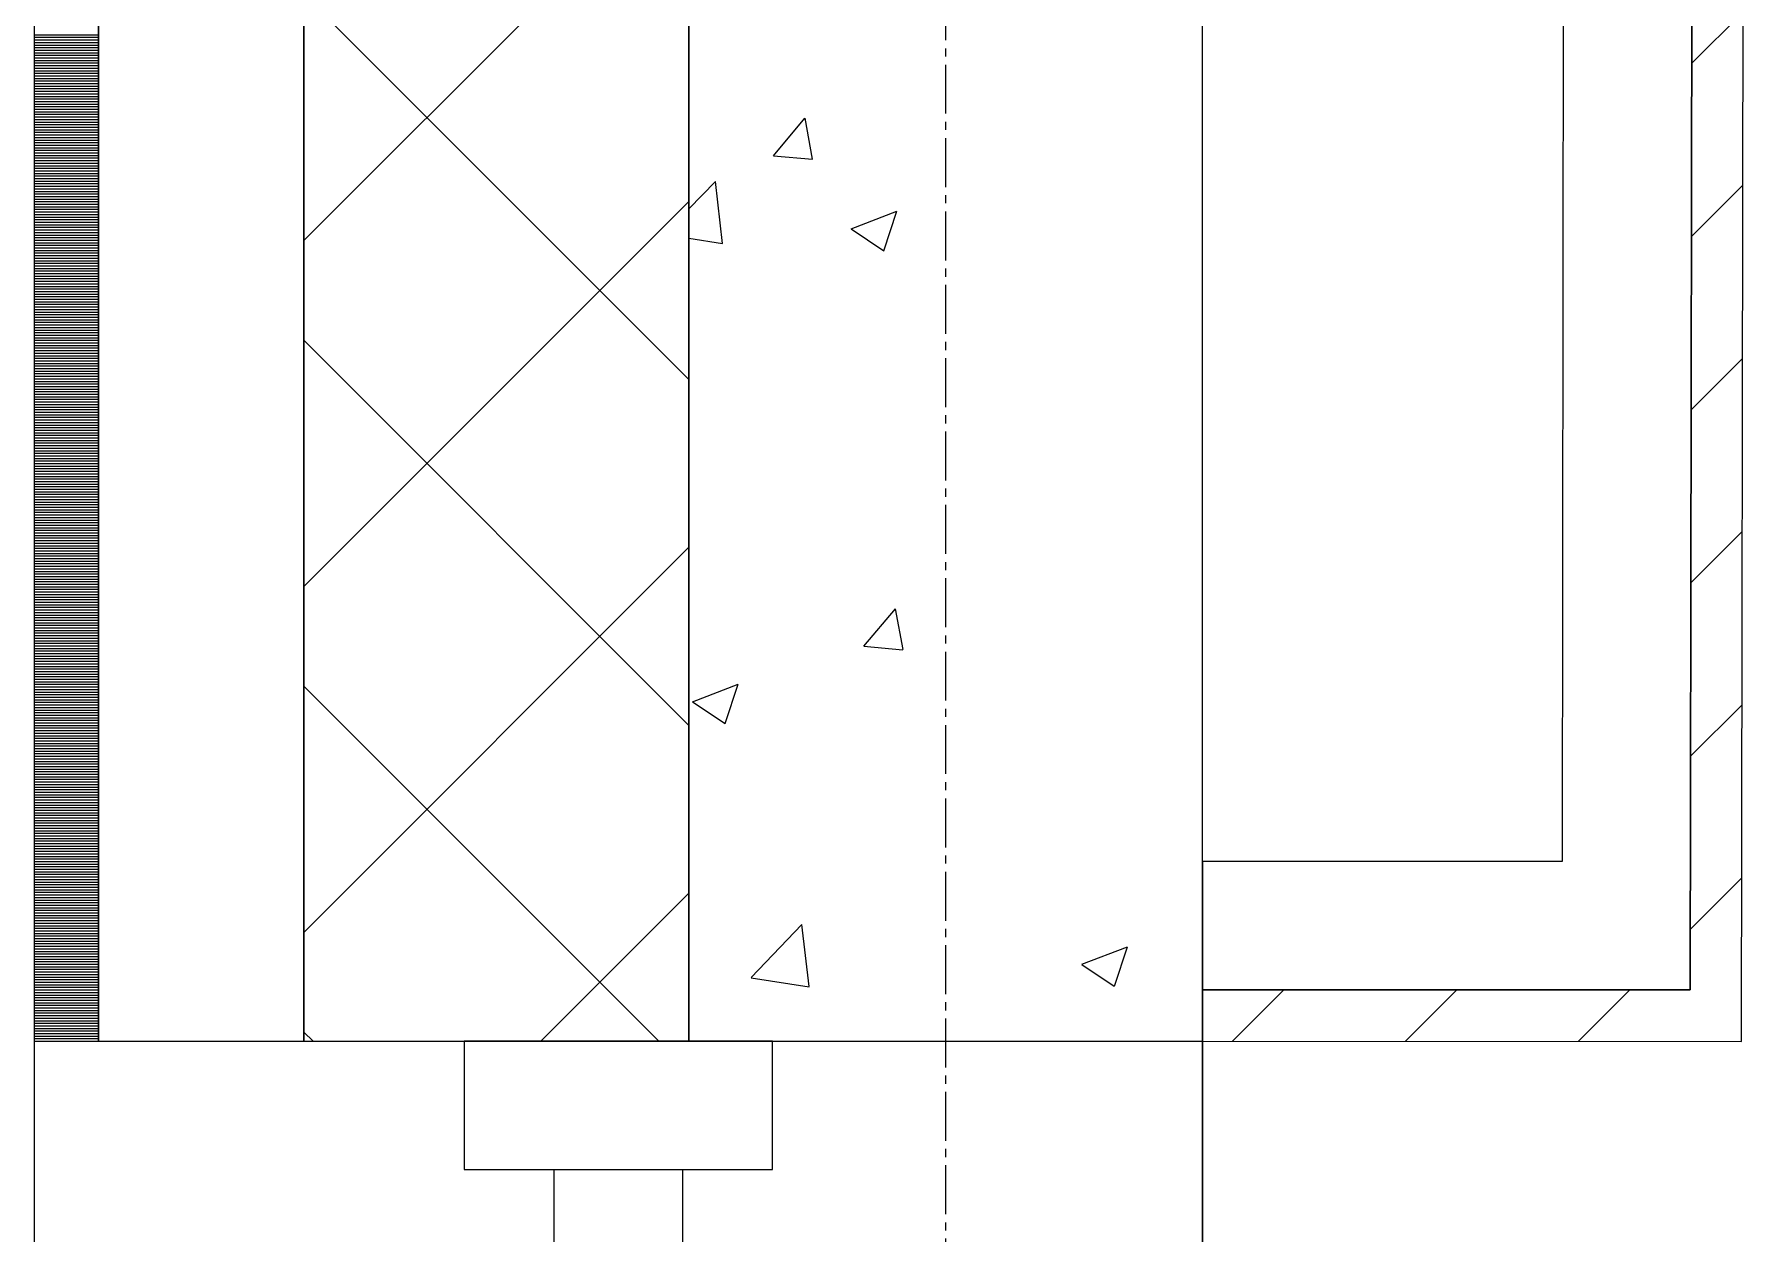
# Model space of a CAD drawing. Header units: millimetres. Extents: x -24360 to 609566, y -391049 to 148426.
# Drawn here: x 193674 to 194341, y 20879 to 21346 of the extents above; entities that cross this region are included whole.
import ezdxf

# ---------------------------------------------------------------- set-up
doc = ezdxf.new("R2010")
doc.units = ezdxf.units.MM
doc.linetypes.add('CENTER2', pattern=[28.575, 19.05, -3.175, 3.175, -3.175])
for name, color, linetype, lineweight in [('A-Wall_Материал_Газоблок_Контур', 250, 'Continuous', 0), ('АР_Окна', 4, 'Continuous', 5), ('АР_Стены ГКЛ', 1, 'Continuous', 15), ('АР_Стены ПЕНОблок', 52, 'Continuous', 20), ('АР_Тонкая', 254, 'Continuous', 5), ('АР_Утеплитель', 31, 'Continuous', 0), ('АР_Штриховка', 8, 'Continuous', 0)]:
    doc.layers.add(name, color=color, linetype=linetype, lineweight=lineweight)
doc.layers.add('АР_Оси_РД_100', color=7, linetype='Continuous', lineweight=0, true_color=0x525252)

msp = doc.modelspace()

# ---------------------------------------------------------------- hatches: boundary and pattern name
at = {"layer": 'АР_Стены ГКЛ', "linetype": 'Continuous', "lineweight": 0, "true_color": 0x000000}
h = msp.add_hatch(dxfattribs=at)
h.set_pattern_fill('ANSI31', color=18, scale=15, angle=-360, style=0)
h.set_pattern_definition([(45, (194029.4, -14045.81), (-33.67596, 33.67596), [])])
h.paths.add_polyline_path([(194340.568, 21854.093), (194320.568, 21854.12), (194319.358, 20974.14), (194339.33, 20954.135)], flags=0)
h = msp.add_hatch(dxfattribs=at)
h.set_pattern_fill('ANSI31', color=18, scale=15, style=0)
h.set_pattern_definition([(45, (194029.4, -14045.81), (-33.67596, 33.67596), [])])
h.paths.add_polyline_path([(194339.33, 20954.135), (194319.358, 20974.14), (194129.387, 20974.189), (194129.382, 20954.189)], flags=0)

# ---------------------------------------------------------------- linework, layer by layer
at = {"layer": 'A-Wall_Материал_Газоблок_Контур', "color": 18, "linetype": 'Continuous', "lineweight": 0, "true_color": 0x000000}
for p, q in [((193674.4, 20954.189), (193674.4, 19754.189)), ((194129.4, 19754.189), (194129.4, 20954.189))]:
    msp.add_line(p, q, dxfattribs=at)
at = {"layer": 'АР_Окна', "color": 18, "linetype": 'Continuous', "lineweight": 5, "true_color": 0x000000}
for p, q in [((193674.4, 20954.189), (193674.4, 19754.189)), ((194129.4, 20954.189), (194129.4, 19754.189))]:
    msp.add_line(p, q, dxfattribs=at)
for points in [[(193961.9, 20904.189), (193961.9, 20954.189), (193841.9, 20954.189), (193841.9, 20904.189)], [(193876.9, 20904.189), (193926.9, 20904.189), (193926.9, 19804.189), (193876.9, 19804.189)]]:
    msp.add_lwpolyline(points, close=True, dxfattribs=at)
at = {"layer": 'АР_Оси_РД_100', "linetype": 'CENTER2'}
msp.add_line((194029.4, -4259.177), (194029.4, 30254.189), dxfattribs=at)
at = {"layer": 'АР_Стены ГКЛ', "color": 18, "linetype": 'Continuous', "lineweight": 5, "true_color": 0x000000}
for p, q in [((194270.568, 21854.189), (194269.427, 21024.153)), ((194319.358, 20974.14), (194320.568, 21854.12)), ((194320.568, 21854.12), (194319.358, 20974.14)), ((194339.33, 20954.135), (194340.568, 21854.093)), ((194129.4, 21024.189), (194129.387, 20974.189)), ((194269.427, 21024.153), (194129.4, 21024.189)), ((194129.387, 20974.189), (194129.382, 20954.189)), ((194129.387, 20974.189), (194319.358, 20974.14)), ((194319.358, 20974.14), (194129.387, 20974.189)), ((194129.382, 20954.189), (194339.33, 20954.135))]:
    msp.add_line(p, q, dxfattribs=at)
at = {"layer": 'АР_Стены ПЕНОблок', "color": 18, "linetype": 'Continuous', "lineweight": 20, "true_color": 0x000000}
for p, q in [((193929.4, 22754.189), (193929.4, 20954.189)), ((194129.4, 20954.189), (194129.4, 22754.189)), ((193929.4, 20954.189), (194129.4, 20954.189))]:
    msp.add_line(p, q, dxfattribs=at)
at = {"layer": 'АР_Тонкая', "color": 18, "linetype": 'Continuous', "lineweight": 5, "true_color": 0x000000}
for p, q in [((193674.4, 22754.189), (193674.4, 20954.189)), ((193699.4, 22754.189), (193699.4, 20954.189)), ((193699.4, 20954.189), (193699.4, 22754.189)), ((193779.4, 20954.189), (193779.4, 22754.189)), ((193674.4, 20954.189), (193699.4, 20954.189)), ((193699.4, 20954.189), (193779.4, 20954.189))]:
    msp.add_line(p, q, dxfattribs=at)
at = {"layer": 'АР_Утеплитель', "color": 18, "linetype": 'Continuous', "lineweight": 0, "true_color": 0x000000}
for p, q in [((193779.4, 22754.189), (193779.4, 20954.189)), ((193929.4, 20954.189), (193929.4, 22754.189)), ((193779.4, 20954.189), (193929.4, 20954.189))]:
    msp.add_line(p, q, dxfattribs=at)
at = {"layer": 'АР_Штриховка', "color": 18, "linetype": 'Continuous', "lineweight": 0, "true_color": 0x000000}
for p, q in [((193779.4, 21266.003), (193929.4, 21416.003)), ((193929.4, 21211.892), (193779.4, 21361.892)), ((193674.4, 21346.189), (193699.4, 21346.189)), ((193674.4, 21345.189), (193699.4, 21345.189)), ((193674.4, 21344.189), (193699.4, 21344.189)), ((193674.4, 21343.189), (193699.4, 21343.189)), ((193674.4, 21342.189), (193699.4, 21342.189)), ((193674.4, 21341.189), (193699.4, 21341.189)), ((193674.4, 21340.189), (193699.4, 21340.189)), ((193674.4, 21339.189), (193699.4, 21339.189)), ((193674.4, 21338.189), (193699.4, 21338.189)), ((193674.4, 21337.189), (193699.4, 21337.189)), ((193674.4, 21336.189), (193699.4, 21336.189)), ((193674.4, 21335.189), (193699.4, 21335.189)), ((193674.4, 21334.189), (193699.4, 21334.189)), ((193674.4, 21333.189), (193699.4, 21333.189)), ((193674.4, 21332.189), (193699.4, 21332.189)), ((193674.4, 21331.189), (193699.4, 21331.189)), ((193674.4, 21330.189), (193699.4, 21330.189)), ((193674.4, 21329.189), (193699.4, 21329.189)), ((193674.4, 21328.189), (193699.4, 21328.189)), ((193674.4, 21327.189), (193699.4, 21327.189)), ((193674.4, 21326.189), (193699.4, 21326.189)), ((193674.4, 21325.189), (193699.4, 21325.189)), ((193674.4, 21324.189), (193699.4, 21324.189)), ((193674.4, 21323.189), (193699.4, 21323.189)), ((193674.4, 21322.189), (193699.4, 21322.189)), ((193674.4, 21321.189), (193699.4, 21321.189)), ((193674.4, 21320.189), (193699.4, 21320.189)), ((193674.4, 21319.189), (193699.4, 21319.189)), ((193674.4, 21318.189), (193699.4, 21318.189)), ((193674.4, 21317.189), (193699.4, 21317.189)), ((193674.4, 21316.189), (193699.4, 21316.189)), ((193674.4, 21315.189), (193699.4, 21315.189)), ((193674.4, 21314.189), (193699.4, 21314.189)), ((193674.4, 21313.189), (193699.4, 21313.189)), ((193674.4, 21312.189), (193699.4, 21312.189)), ((193674.4, 21311.189), (193699.4, 21311.189)), ((193962.285, 21299.069), (193974.53, 21313.662)), ((193977.551, 21297.756), (193974.614, 21313.677)), ((193674.4, 21310.189), (193699.4, 21310.189)), ((193674.4, 21309.189), (193699.4, 21309.189)), ((193674.4, 21308.189), (193699.4, 21308.189)), ((193674.4, 21307.189), (193699.4, 21307.189)), ((193674.4, 21306.189), (193699.4, 21306.189)), ((193674.4, 21305.189), (193699.4, 21305.189)), ((193674.4, 21304.189), (193699.4, 21304.189)), ((193674.4, 21303.189), (193699.4, 21303.189)), ((193674.4, 21302.189), (193699.4, 21302.189)), ((193674.4, 21301.189), (193699.4, 21301.189)), ((193674.4, 21300.189), (193699.4, 21300.189)), ((193674.4, 21299.189), (193699.4, 21299.189)), ((193674.4, 21298.189), (193699.4, 21298.189)), ((193962.284, 21299.068), (193977.466, 21297.74)), ((193674.4, 21297.189), (193699.4, 21297.189)), ((193674.4, 21296.189), (193699.4, 21296.189)), ((193674.4, 21295.189), (193699.4, 21295.189)), ((193674.4, 21294.189), (193699.4, 21294.189)), ((193674.4, 21293.189), (193699.4, 21293.189)), ((193674.4, 21292.189), (193699.4, 21292.189)), ((193674.4, 21291.189), (193699.4, 21291.189)), ((193674.4, 21290.189), (193699.4, 21290.189)), ((193674.4, 21289.189), (193699.4, 21289.189)), ((193674.4, 21288.189), (193699.4, 21288.189)), ((193674.4, 21287.189), (193699.4, 21287.189)), ((193674.4, 21286.189), (193699.4, 21286.189)), ((193674.4, 21285.189), (193699.4, 21285.189)), ((193674.4, 21284.189), (193699.4, 21284.189)), ((193929.4, 21278.346), (193939.681, 21289.061)), ((193942.509, 21264.941), (193939.702, 21289.063)), ((193674.4, 21283.189), (193699.4, 21283.189)), ((193674.4, 21282.189), (193699.4, 21282.189)), ((193674.4, 21281.189), (193699.4, 21281.189)), ((193674.4, 21280.189), (193699.4, 21280.189)), ((193674.4, 21279.189), (193699.4, 21279.189)), ((193674.4, 21278.189), (193699.4, 21278.189)), ((193779.4, 21131.299), (193929.4, 21281.299)), ((193992.605, 21270.607), (194010.39, 21277.434)), ((193674.4, 21277.189), (193699.4, 21277.189)), ((193674.4, 21276.189), (193699.4, 21276.189)), ((193674.4, 21275.189), (193699.4, 21275.189)), ((193674.4, 21274.189), (193699.4, 21274.189)), ((193674.4, 21273.189), (193699.4, 21273.189)), ((193674.4, 21272.189), (193699.4, 21272.189)), ((193674.4, 21271.189), (193699.4, 21271.189)), ((194005.233, 21262.061), (194010.383, 21277.41)), ((193674.4, 21270.189), (193699.4, 21270.189)), ((193674.4, 21269.189), (193699.4, 21269.189)), ((193674.4, 21268.189), (193699.4, 21268.189)), ((193674.4, 21267.189), (193699.4, 21267.189)), ((193674.4, 21266.189), (193699.4, 21266.189)), ((193674.4, 21265.189), (193699.4, 21265.189)), ((193674.4, 21264.189), (193699.4, 21264.189)), ((193929.4, 21266.937), (193942.503, 21264.904)), ((193992.595, 21270.584), (194005.23, 21262.062)), ((193674.4, 21263.189), (193699.4, 21263.189)), ((193674.4, 21262.189), (193699.4, 21262.189)), ((193674.4, 21261.189), (193699.4, 21261.189)), ((193674.4, 21260.189), (193699.4, 21260.189)), ((193674.4, 21259.189), (193699.4, 21259.189)), ((193674.4, 21258.189), (193699.4, 21258.189)), ((193674.4, 21257.189), (193699.4, 21257.189)), ((193674.4, 21256.189), (193699.4, 21256.189)), ((193674.4, 21255.189), (193699.4, 21255.189)), ((193674.4, 21254.189), (193699.4, 21254.189)), ((193674.4, 21253.189), (193699.4, 21253.189)), ((193674.4, 21252.189), (193699.4, 21252.189)), ((193674.4, 21251.189), (193699.4, 21251.189)), ((193674.4, 21250.189), (193699.4, 21250.189)), ((193674.4, 21249.189), (193699.4, 21249.189)), ((193674.4, 21248.189), (193699.4, 21248.189)), ((193674.4, 21247.189), (193699.4, 21247.189)), ((193674.4, 21246.189), (193699.4, 21246.189)), ((193674.4, 21245.189), (193699.4, 21245.189)), ((193674.4, 21244.189), (193699.4, 21244.189)), ((193674.4, 21243.189), (193699.4, 21243.189)), ((193674.4, 21242.189), (193699.4, 21242.189)), ((193674.4, 21241.189), (193699.4, 21241.189)), ((193674.4, 21240.189), (193699.4, 21240.189)), ((193674.4, 21239.189), (193699.4, 21239.189)), ((193674.4, 21238.189), (193699.4, 21238.189)), ((193674.4, 21237.189), (193699.4, 21237.189)), ((193674.4, 21236.189), (193699.4, 21236.189)), ((193674.4, 21235.189), (193699.4, 21235.189)), ((193674.4, 21234.189), (193699.4, 21234.189)), ((193674.4, 21233.189), (193699.4, 21233.189)), ((193674.4, 21232.189), (193699.4, 21232.189)), ((193674.4, 21231.189), (193699.4, 21231.189)), ((193674.4, 21230.189), (193699.4, 21230.189)), ((193674.4, 21229.189), (193699.4, 21229.189)), ((193674.4, 21228.189), (193699.4, 21228.189)), ((193674.4, 21227.189), (193699.4, 21227.189)), ((193674.4, 21226.189), (193699.4, 21226.189)), ((193674.4, 21225.189), (193699.4, 21225.189)), ((193674.4, 21224.189), (193699.4, 21224.189)), ((193929.4, 21077.188), (193779.4, 21227.188)), ((193674.4, 21223.189), (193699.4, 21223.189)), ((193674.4, 21222.189), (193699.4, 21222.189)), ((193674.4, 21221.189), (193699.4, 21221.189)), ((193674.4, 21220.189), (193699.4, 21220.189)), ((193674.4, 21219.189), (193699.4, 21219.189)), ((193674.4, 21218.189), (193699.4, 21218.189)), ((193674.4, 21217.189), (193699.4, 21217.189)), ((193674.4, 21216.189), (193699.4, 21216.189)), ((193674.4, 21215.189), (193699.4, 21215.189)), ((193674.4, 21214.189), (193699.4, 21214.189)), ((193674.4, 21213.189), (193699.4, 21213.189)), ((193674.4, 21212.189), (193699.4, 21212.189)), ((193674.4, 21211.189), (193699.4, 21211.189)), ((193674.4, 21210.189), (193699.4, 21210.189)), ((193674.4, 21209.189), (193699.4, 21209.189)), ((193674.4, 21208.189), (193699.4, 21208.189)), ((193674.4, 21207.189), (193699.4, 21207.189)), ((193674.4, 21206.189), (193699.4, 21206.189)), ((193674.4, 21205.189), (193699.4, 21205.189)), ((193674.4, 21204.189), (193699.4, 21204.189)), ((193674.4, 21203.189), (193699.4, 21203.189)), ((193674.4, 21202.189), (193699.4, 21202.189)), ((193674.4, 21201.189), (193699.4, 21201.189)), ((193674.4, 21200.189), (193699.4, 21200.189)), ((193674.4, 21199.189), (193699.4, 21199.189)), ((193674.4, 21198.189), (193699.4, 21198.189)), ((193674.4, 21197.189), (193699.4, 21197.189)), ((193674.4, 21196.189), (193699.4, 21196.189)), ((193674.4, 21195.189), (193699.4, 21195.189)), ((193674.4, 21194.189), (193699.4, 21194.189)), ((193674.4, 21193.189), (193699.4, 21193.189)), ((193674.4, 21192.189), (193699.4, 21192.189)), ((193674.4, 21191.189), (193699.4, 21191.189)), ((193674.4, 21190.189), (193699.4, 21190.189)), ((193674.4, 21189.189), (193699.4, 21189.189)), ((193674.4, 21188.189), (193699.4, 21188.189)), ((193674.4, 21187.189), (193699.4, 21187.189)), ((193674.4, 21186.189), (193699.4, 21186.189)), ((193674.4, 21185.189), (193699.4, 21185.189)), ((193674.4, 21184.189), (193699.4, 21184.189)), ((193674.4, 21183.189), (193699.4, 21183.189)), ((193674.4, 21182.189), (193699.4, 21182.189)), ((193674.4, 21181.189), (193699.4, 21181.189)), ((193674.4, 21180.189), (193699.4, 21180.189)), ((193674.4, 21179.189), (193699.4, 21179.189)), ((193674.4, 21178.189), (193699.4, 21178.189)), ((193674.4, 21177.189), (193699.4, 21177.189)), ((193674.4, 21176.189), (193699.4, 21176.189)), ((193674.4, 21175.189), (193699.4, 21175.189)), ((193674.4, 21174.189), (193699.4, 21174.189)), ((193674.4, 21173.189), (193699.4, 21173.189)), ((193674.4, 21172.189), (193699.4, 21172.189)), ((193674.4, 21171.189), (193699.4, 21171.189)), ((193674.4, 21170.189), (193699.4, 21170.189)), ((193674.4, 21169.189), (193699.4, 21169.189)), ((193674.4, 21168.189), (193699.4, 21168.189)), ((193674.4, 21167.189), (193699.4, 21167.189)), ((193674.4, 21166.189), (193699.4, 21166.189)), ((193674.4, 21165.189), (193699.4, 21165.189)), ((193674.4, 21164.189), (193699.4, 21164.189)), ((193674.4, 21163.189), (193699.4, 21163.189)), ((193674.4, 21162.189), (193699.4, 21162.189)), ((193674.4, 21161.189), (193699.4, 21161.189)), ((193674.4, 21160.189), (193699.4, 21160.189)), ((193674.4, 21159.189), (193699.4, 21159.189)), ((193674.4, 21158.189), (193699.4, 21158.189)), ((193674.4, 21157.189), (193699.4, 21157.189)), ((193674.4, 21156.189), (193699.4, 21156.189)), ((193674.4, 21155.189), (193699.4, 21155.189)), ((193674.4, 21154.189), (193699.4, 21154.189)), ((193674.4, 21153.189), (193699.4, 21153.189)), ((193674.4, 21152.189), (193699.4, 21152.189)), ((193674.4, 21151.189), (193699.4, 21151.189)), ((193674.4, 21150.189), (193699.4, 21150.189)), ((193674.4, 21149.189), (193699.4, 21149.189)), ((193674.4, 21148.189), (193699.4, 21148.189)), ((193674.4, 21147.189), (193699.4, 21147.189)), ((193674.4, 21146.189), (193699.4, 21146.189)), ((193674.4, 21145.189), (193699.4, 21145.189)), ((193674.4, 21144.189), (193699.4, 21144.189)), ((193779.4, 20996.595), (193929.4, 21146.595)), ((193674.4, 21143.189), (193699.4, 21143.189)), ((193674.4, 21142.189), (193699.4, 21142.189)), ((193674.4, 21141.189), (193699.4, 21141.189)), ((193674.4, 21140.189), (193699.4, 21140.189)), ((193674.4, 21139.189), (193699.4, 21139.189)), ((193674.4, 21138.189), (193699.4, 21138.189)), ((193674.4, 21137.189), (193699.4, 21137.189)), ((193674.4, 21136.189), (193699.4, 21136.189)), ((193674.4, 21135.189), (193699.4, 21135.189)), ((193674.4, 21134.189), (193699.4, 21134.189)), ((193674.4, 21133.189), (193699.4, 21133.189)), ((193674.4, 21132.189), (193699.4, 21132.189)), ((193674.4, 21131.189), (193699.4, 21131.189)), ((193674.4, 21130.189), (193699.4, 21130.189)), ((193674.4, 21129.189), (193699.4, 21129.189)), ((193674.4, 21128.189), (193699.4, 21128.189)), ((193674.4, 21127.189), (193699.4, 21127.189)), ((193674.4, 21126.189), (193699.4, 21126.189)), ((193674.4, 21125.189), (193699.4, 21125.189)), ((193674.4, 21124.189), (193699.4, 21124.189)), ((193674.4, 21123.189), (193699.4, 21123.189)), ((193674.4, 21122.189), (193699.4, 21122.189)), ((193674.4, 21121.189), (193699.4, 21121.189)), ((193674.4, 21120.189), (193699.4, 21120.189)), ((193674.4, 21119.189), (193699.4, 21119.189)), ((193674.4, 21118.189), (193699.4, 21118.189)), ((193997.528, 21108.012), (194009.773, 21122.605)), ((194012.794, 21106.699), (194009.857, 21122.62)), ((193674.4, 21117.189), (193699.4, 21117.189)), ((193674.4, 21116.189), (193699.4, 21116.189)), ((193674.4, 21115.189), (193699.4, 21115.189)), ((193674.4, 21114.189), (193699.4, 21114.189)), ((193674.4, 21113.189), (193699.4, 21113.189)), ((193674.4, 21112.189), (193699.4, 21112.189)), ((193674.4, 21111.189), (193699.4, 21111.189)), ((193674.4, 21110.189), (193699.4, 21110.189)), ((193674.4, 21109.189), (193699.4, 21109.189)), ((193674.4, 21108.189), (193699.4, 21108.189)), ((193674.4, 21107.189), (193699.4, 21107.189)), ((193674.4, 21106.189), (193699.4, 21106.189)), ((193674.4, 21105.189), (193699.4, 21105.189)), ((193997.528, 21108.011), (194012.71, 21106.683)), ((193674.4, 21104.189), (193699.4, 21104.189)), ((193674.4, 21103.189), (193699.4, 21103.189)), ((193674.4, 21102.189), (193699.4, 21102.189)), ((193674.4, 21101.189), (193699.4, 21101.189)), ((193674.4, 21100.189), (193699.4, 21100.189)), ((193674.4, 21099.189), (193699.4, 21099.189)), ((193674.4, 21098.189), (193699.4, 21098.189)), ((193674.4, 21097.189), (193699.4, 21097.189)), ((193674.4, 21096.189), (193699.4, 21096.189)), ((193674.4, 21095.189), (193699.4, 21095.189)), ((193674.4, 21094.189), (193699.4, 21094.189)), ((193674.4, 21093.189), (193699.4, 21093.189)), ((193674.4, 21092.189), (193699.4, 21092.189)), ((193674.4, 21091.189), (193699.4, 21091.189)), ((193917.695, 20954.189), (193779.4, 21092.484)), ((193930.803, 21086.419), (193948.588, 21093.246)), ((193943.431, 21077.873), (193948.581, 21093.222)), ((193674.4, 21090.189), (193699.4, 21090.189)), ((193674.4, 21089.189), (193699.4, 21089.189)), ((193674.4, 21088.189), (193699.4, 21088.189)), ((193674.4, 21087.189), (193699.4, 21087.189)), ((193674.4, 21086.189), (193699.4, 21086.189)), ((193674.4, 21085.189), (193699.4, 21085.189)), ((193930.793, 21086.396), (193943.428, 21077.874)), ((193674.4, 21084.189), (193699.4, 21084.189)), ((193674.4, 21083.189), (193699.4, 21083.189)), ((193674.4, 21082.189), (193699.4, 21082.189)), ((193674.4, 21081.189), (193699.4, 21081.189)), ((193674.4, 21080.189), (193699.4, 21080.189)), ((193674.4, 21079.189), (193699.4, 21079.189)), ((193674.4, 21078.189), (193699.4, 21078.189)), ((193674.4, 21077.189), (193699.4, 21077.189)), ((193674.4, 21076.189), (193699.4, 21076.189)), ((193674.4, 21075.189), (193699.4, 21075.189)), ((193674.4, 21074.189), (193699.4, 21074.189)), ((193674.4, 21073.189), (193699.4, 21073.189)), ((193674.4, 21072.189), (193699.4, 21072.189)), ((193674.4, 21071.189), (193699.4, 21071.189)), ((193674.4, 21070.189), (193699.4, 21070.189)), ((193674.4, 21069.189), (193699.4, 21069.189)), ((193674.4, 21068.189), (193699.4, 21068.189)), ((193674.4, 21067.189), (193699.4, 21067.189)), ((193674.4, 21066.189), (193699.4, 21066.189)), ((193674.4, 21065.189), (193699.4, 21065.189)), ((193674.4, 21064.189), (193699.4, 21064.189)), ((193674.4, 21063.189), (193699.4, 21063.189)), ((193674.4, 21062.189), (193699.4, 21062.189)), ((193674.4, 21061.189), (193699.4, 21061.189)), ((193674.4, 21060.189), (193699.4, 21060.189)), ((193674.4, 21059.189), (193699.4, 21059.189)), ((193674.4, 21058.189), (193699.4, 21058.189)), ((193674.4, 21057.189), (193699.4, 21057.189)), ((193674.4, 21056.189), (193699.4, 21056.189)), ((193674.4, 21055.189), (193699.4, 21055.189)), ((193674.4, 21054.189), (193699.4, 21054.189)), ((193674.4, 21053.189), (193699.4, 21053.189)), ((193674.4, 21052.189), (193699.4, 21052.189)), ((193674.4, 21051.189), (193699.4, 21051.189)), ((193674.4, 21050.189), (193699.4, 21050.189)), ((193674.4, 21049.189), (193699.4, 21049.189)), ((193674.4, 21048.189), (193699.4, 21048.189)), ((193674.4, 21047.189), (193699.4, 21047.189)), ((193674.4, 21046.189), (193699.4, 21046.189)), ((193674.4, 21045.189), (193699.4, 21045.189)), ((193674.4, 21044.189), (193699.4, 21044.189)), ((193674.4, 21043.189), (193699.4, 21043.189)), ((193674.4, 21042.189), (193699.4, 21042.189)), ((193674.4, 21041.189), (193699.4, 21041.189)), ((193674.4, 21040.189), (193699.4, 21040.189)), ((193674.4, 21039.189), (193699.4, 21039.189)), ((193674.4, 21038.189), (193699.4, 21038.189)), ((193674.4, 21037.189), (193699.4, 21037.189)), ((193674.4, 21036.189), (193699.4, 21036.189)), ((193674.4, 21035.189), (193699.4, 21035.189)), ((193674.4, 21034.189), (193699.4, 21034.189)), ((193674.4, 21033.189), (193699.4, 21033.189)), ((193674.4, 21032.189), (193699.4, 21032.189)), ((193674.4, 21031.189), (193699.4, 21031.189)), ((193674.4, 21030.189), (193699.4, 21030.189)), ((193674.4, 21029.189), (193699.4, 21029.189)), ((193674.4, 21028.189), (193699.4, 21028.189)), ((193674.4, 21027.189), (193699.4, 21027.189)), ((193674.4, 21026.189), (193699.4, 21026.189)), ((193674.4, 21025.189), (193699.4, 21025.189)), ((193674.4, 21024.189), (193699.4, 21024.189)), ((193674.4, 21023.189), (193699.4, 21023.189)), ((193674.4, 21022.189), (193699.4, 21022.189)), ((193674.4, 21021.189), (193699.4, 21021.189)), ((193674.4, 21020.189), (193699.4, 21020.189)), ((193674.4, 21019.189), (193699.4, 21019.189)), ((193674.4, 21018.189), (193699.4, 21018.189)), ((193674.4, 21017.189), (193699.4, 21017.189)), ((193674.4, 21016.189), (193699.4, 21016.189)), ((193674.4, 21015.189), (193699.4, 21015.189)), ((193674.4, 21014.189), (193699.4, 21014.189)), ((193674.4, 21013.189), (193699.4, 21013.189)), ((193674.4, 21012.189), (193699.4, 21012.189)), ((193674.4, 21011.189), (193699.4, 21011.189)), ((193871.697, 20954.189), (193929.4, 21011.892)), ((193674.4, 21010.189), (193699.4, 21010.189)), ((193674.4, 21009.189), (193699.4, 21009.189)), ((193674.4, 21008.189), (193699.4, 21008.189)), ((193674.4, 21007.189), (193699.4, 21007.189)), ((193674.4, 21006.189), (193699.4, 21006.189)), ((193674.4, 21005.189), (193699.4, 21005.189)), ((193674.4, 21004.189), (193699.4, 21004.189)), ((193674.4, 21003.189), (193699.4, 21003.189)), ((193674.4, 21002.189), (193699.4, 21002.189)), ((193674.4, 21001.189), (193699.4, 21001.189)), ((193674.4, 21000.189), (193699.4, 21000.189)), ((193674.4, 20999.189), (193699.4, 20999.189)), ((193674.4, 20998.189), (193699.4, 20998.189)), ((193953.572, 20978.974), (193973.355, 20999.592)), ((193976.183, 20975.473), (193973.377, 20999.595)), ((193674.4, 20997.189), (193699.4, 20997.189)), ((193674.4, 20996.189), (193699.4, 20996.189)), ((193674.4, 20995.189), (193699.4, 20995.189)), ((193674.4, 20994.189), (193699.4, 20994.189)), ((193674.4, 20993.189), (193699.4, 20993.189)), ((193674.4, 20992.189), (193699.4, 20992.189)), ((193674.4, 20991.189), (193699.4, 20991.189)), ((194082.418, 20984.154), (194100.202, 20990.98)), ((193674.4, 20990.189), (193699.4, 20990.189)), ((193674.4, 20989.189), (193699.4, 20989.189)), ((193674.4, 20988.189), (193699.4, 20988.189)), ((193674.4, 20987.189), (193699.4, 20987.189)), ((193674.4, 20986.189), (193699.4, 20986.189)), ((193674.4, 20985.189), (193699.4, 20985.189)), ((194095.045, 20975.608), (194100.195, 20990.957)), ((193674.4, 20984.189), (193699.4, 20984.189)), ((193674.4, 20983.189), (193699.4, 20983.189)), ((193674.4, 20982.189), (193699.4, 20982.189)), ((193674.4, 20981.189), (193699.4, 20981.189)), ((193674.4, 20980.189), (193699.4, 20980.189)), ((193674.4, 20979.189), (193699.4, 20979.189)), ((193674.4, 20978.189), (193699.4, 20978.189)), ((193953.588, 20978.94), (193976.178, 20975.436)), ((194082.407, 20984.131), (194095.042, 20975.609)), ((193674.4, 20977.189), (193699.4, 20977.189)), ((193674.4, 20976.189), (193699.4, 20976.189)), ((193674.4, 20975.189), (193699.4, 20975.189)), ((193674.4, 20974.189), (193699.4, 20974.189)), ((193674.4, 20973.189), (193699.4, 20973.189)), ((193674.4, 20972.189), (193699.4, 20972.189)), ((193674.4, 20971.189), (193699.4, 20971.189)), ((193674.4, 20970.189), (193699.4, 20970.189)), ((193674.4, 20969.189), (193699.4, 20969.189)), ((193674.4, 20968.189), (193699.4, 20968.189)), ((193674.4, 20967.189), (193699.4, 20967.189)), ((193674.4, 20966.189), (193699.4, 20966.189)), ((193674.4, 20965.189), (193699.4, 20965.189)), ((193674.4, 20964.189), (193699.4, 20964.189)), ((193674.4, 20963.189), (193699.4, 20963.189)), ((193674.4, 20962.189), (193699.4, 20962.189)), ((193674.4, 20961.189), (193699.4, 20961.189)), ((193674.4, 20960.189), (193699.4, 20960.189)), ((193674.4, 20959.189), (193699.4, 20959.189)), ((193674.4, 20958.189), (193699.4, 20958.189)), ((193782.991, 20954.189), (193779.4, 20957.78)), ((193674.4, 20957.189), (193699.4, 20957.189)), ((193674.4, 20956.189), (193699.4, 20956.189)), ((193674.4, 20955.189), (193699.4, 20955.189)), ((193674.4, 20954.189), (193699.4, 20954.189))]:
    msp.add_line(p, q, dxfattribs=at)

doc.saveas('drawing.dxf')
